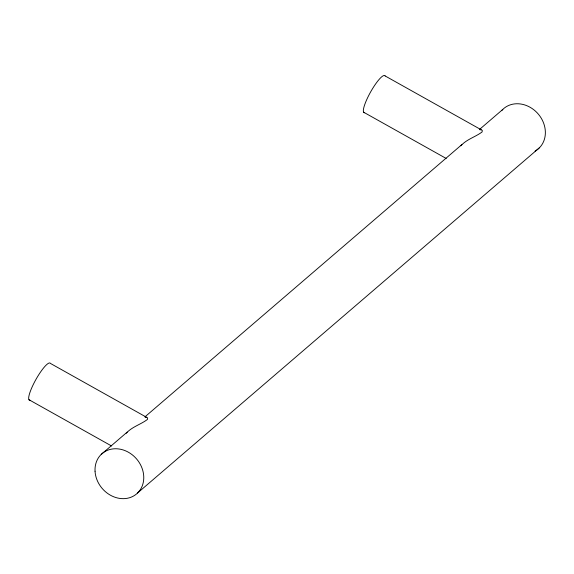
<?xml version="1.0" encoding="UTF-8"?>
<svg xmlns="http://www.w3.org/2000/svg" width="574" height="574" viewBox="0 0 574 574"><rect width="100%" height="100%" fill="white"/><g stroke="black" fill="none" stroke-linecap="round" stroke-linejoin="round"><path stroke-width="0.86" d="M126.208 433.284C131.941 426.783 140.723 424.538 147.439 419.451L147.64 417.901L146.528 417.262L50.505 363.464A21.224 4.348 -60.7 0 0 35.868 379.579A21.224 4.348 -60.7 0 0 29.977 400.221M460.879 145.782C466.605 139.281 475.387 137.035 482.103 131.955L482.304 130.398L481.191 129.76L385.168 75.969M101.232 454.407L127.206 432.093M144.942 416.86L461.869 144.598M479.548 129.415L502.831 109.412M137.545 493.001L539.144 148.006M479.9 129.796L481.191 129.76M145.236 417.298L146.528 417.262M363.629 112.21L446.192 158.46M28.965 399.712L111.528 445.955M501.647 110.617A26.54 22.659 49.3 0 1 538.556 114.391A26.54 22.659 49.3 0 1 535.083 151.07M364.641 112.719A21.224 4.348 -60.7 0 1 370.539 92.084A21.224 4.348 -60.7 0 1 385.161 75.976M95.047 471.211A26.54 22.659 49.3 0 0 132.73 496.467A26.54 22.659 49.3 0 0 130.391 453.446A26.54 22.659 49.3 0 0 95.047 471.211"/></g></svg>
